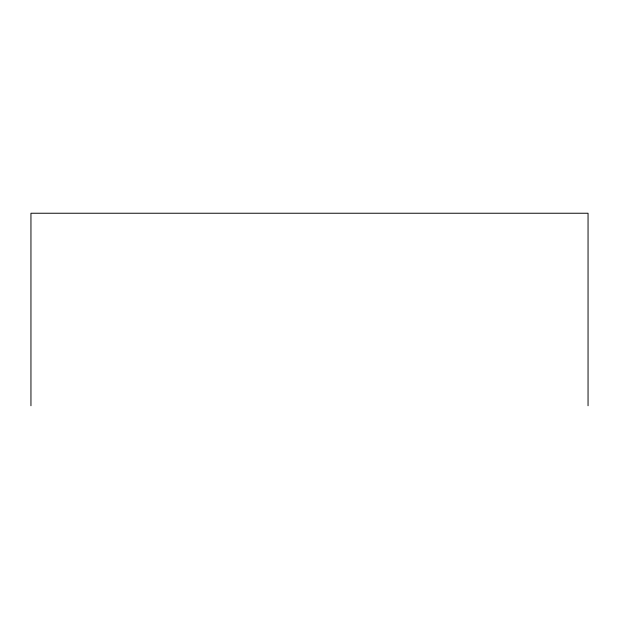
<?xml version="1.0" encoding="UTF-8"?>
<svg xmlns="http://www.w3.org/2000/svg" width="619" height="619" viewBox="0 0 619 619"><rect width="100%" height="100%" fill="white"/><g stroke="black" fill="none" stroke-linecap="round" stroke-linejoin="round"><path stroke-width="0.93" d="M588.05 405.762L588.05 213.238L30.95 213.238L30.95 405.762"/></g></svg>
